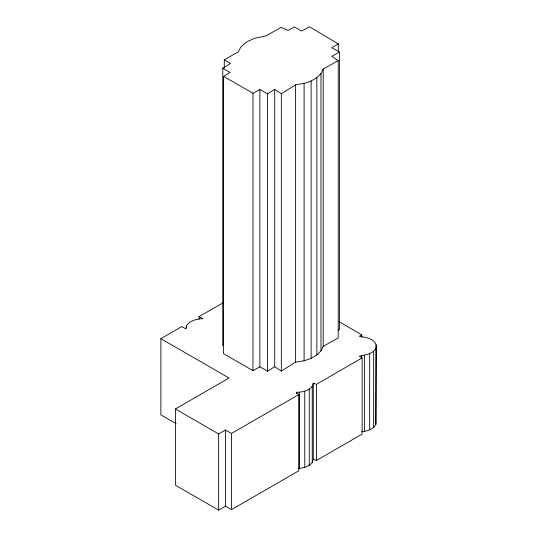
<?xml version="1.0" encoding="UTF-8"?>
<svg xmlns="http://www.w3.org/2000/svg" width="537" height="537" viewBox="0 0 537 537"><rect width="100%" height="100%" fill="white"/><g stroke="black" fill="none" stroke-linecap="round" stroke-linejoin="round"><path stroke-width="0.81" d="M361.623 431.708C367.033 431.218 373.148 429.499 375.887 424.378L376.122 344.841C373.557 338.001 365.341 337.417 359.313 336.263L361.77 334.846L361.77 337.364M375.887 424.378L376.122 344.841M313.279 383.109L313.279 459.296L316.441 460.524L362.146 434.064L362.146 357.87L316.441 384.331L313.279 383.109L312.232 386.358C308.513 390.916 302.344 392.238 296.713 392.279L296.599 393.064L298.82 394.581L298.82 470.774L231.481 509.66L225.5 506.203L218.66 510.15L175.404 485.179L175.404 408.986L229.03 378.021L160.878 338.672L181.821 326.583L185.782 328.872L186.473 325.657C190.145 320.441 196.891 318.918 202.919 318.636L198.985 316.622L198.985 319.139M298.008 468.439C303.224 468.204 308.815 466.767 312.232 462.552L313.279 459.296M323.193 69.011L323.193 346.345L320.985 350.903L316.87 354.984L311.124 358.347L304.096 360.777L295.612 362.16L281.334 371.06L281.334 93.727L295.612 84.826L304.096 83.443L311.124 81.02L316.87 77.65L320.985 73.569L323.193 69.011L338.216 60.627L331.772 56.331L339.532 52.055L339.532 329.389L338.122 330.168M362.146 357.87L359.307 356.346C365.173 354.548 372.738 354.487 375.887 348.184M338.323 51.471L338.323 43.927L309.567 26.85L301.438 31.072L294.323 26.87L288.107 30.522L281.059 27.347L266.245 35.811L254.713 38.268L248 41.242L245.167 43.061L240.757 47.229L238.233 51.888L224.278 59.815L230.494 63.467L222.754 68.313L230.044 72.495L223.573 76.388L223.573 353.722L252.974 370.611L259.868 366.865L267.574 371.195L267.574 93.861L274.689 89.357L281.334 93.727M267.574 371.195L274.689 366.69L274.689 89.357M175.404 408.986L218.66 433.956L225.5 430.009L231.481 433.466L298.82 394.581M338.323 43.927L331.651 47.746L339.532 52.055M198.985 316.622L222.909 302.996M323.193 346.345L338.216 337.961L338.216 60.627M223.573 76.388L252.974 93.277L259.868 89.531L267.574 93.861M176.102 423.659L160.878 414.866L160.878 338.672M339.035 321.676L361.77 334.846M274.689 366.69L281.334 371.06M373.645 351.265L373.645 427.459M369.671 353.708L369.671 429.902M364.475 355.199L364.475 431.392M361.623 355.521L361.623 358.031M320.985 73.569L320.985 350.903M316.87 77.65L316.87 354.984M316.441 384.331L316.441 460.524M312.232 386.358L312.232 462.552M311.124 81.02L311.124 358.347M309.272 389.184L309.272 465.378M304.768 391.225L304.768 467.418M304.096 83.443L304.096 360.777M299.304 392.218L299.304 468.412M296.713 392.279L296.713 393.95M295.612 84.826L295.612 362.16M259.868 89.531L259.868 366.865M252.974 93.277L252.974 370.611M231.481 433.466L231.481 509.66M225.5 430.009L225.5 506.203M224.278 59.815L224.278 68.199M222.754 68.313L222.754 345.647M218.66 433.956L218.66 510.15M186.473 325.657L186.473 328.167"/></g></svg>
